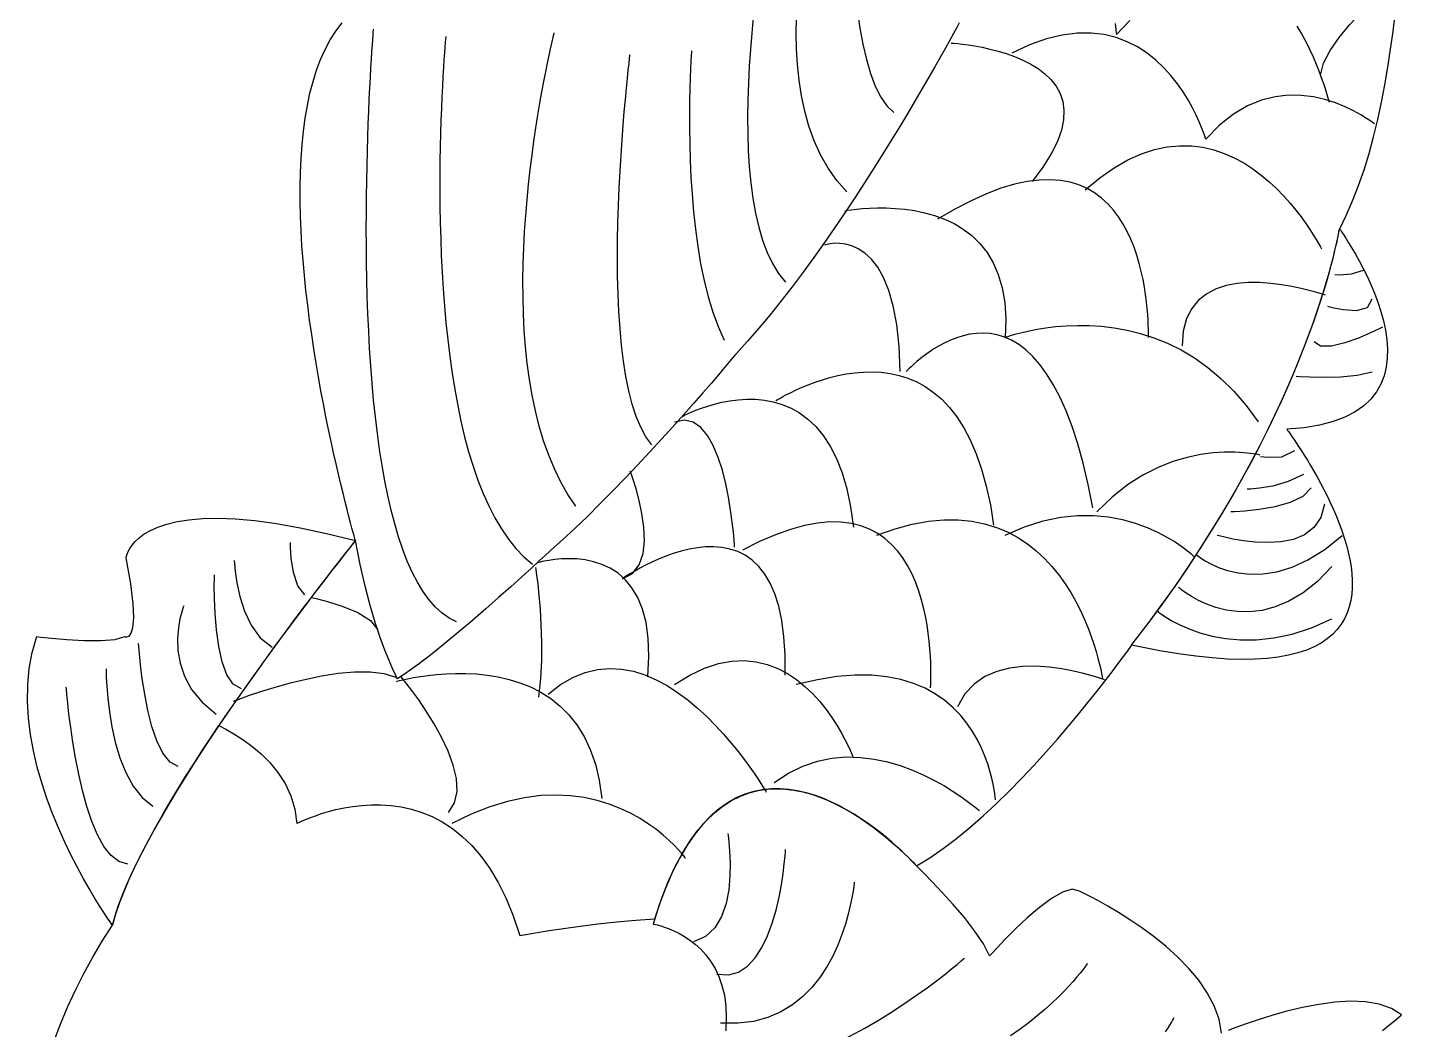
# Model space of a CAD drawing. Extents: x 40 to 170, y 25 to 272.
# Drawn here: x 94.45 to 114.09, y 134.14 to 148.47 of the extents above; entities that cross this region are included whole.
import ezdxf

# ---------------------------------------------------------------- set-up
doc = ezdxf.new("R2010")
doc.units = 0

msp = doc.modelspace()

# ---------------------------------------------------------------- linework, layer by layer
at = {"color": 250, "linetype": 'Continuous'}
for points in [[(106.2188, 150.5092), (106.218483, 150.48676), (106.217985, 150.422424), (106.217984, 150.320664), (106.219158, 150.185958), (106.222185, 150.022777), (106.227742, 149.835597), (106.236508, 149.628893), (106.249162, 149.407138), (106.26638, 149.174808), (106.288841, 148.936376), (106.317223, 148.696317), (106.352204, 148.459105), (106.394462, 148.229215), (106.444676, 148.011122), (106.503522, 147.809298), (106.57168, 147.62822), (106.649827, 147.472362), (106.738641, 147.346197), (106.8388, 147.2542)], [(112.9365, 147.7881), (112.979951, 147.956205), (113.072893, 148.137336), (113.202592, 148.324257), (113.356314, 148.509732), (113.521325, 148.686525), (113.68489, 148.8474), (113.834274, 148.985121), (113.956743, 149.092452), (114.039563, 149.162157), (114.07, 149.187)], [(107.771204, 148.533012), (107.735548, 148.466986), (107.69052, 148.384314), (107.636487, 148.285987), (107.573813, 148.172996), (107.502863, 148.046332), (107.424003, 147.906985), (107.337596, 147.755948), (107.244009, 147.594211), (107.143606, 147.422766), (107.036751, 147.242602), (106.923811, 147.054713), (106.80515, 146.860087), (106.681133, 146.659718), (106.552125, 146.454595), (106.41849, 146.24571), (106.280595, 146.034054), (106.138804, 145.820619), (105.993481, 145.606394), (105.844993, 145.392371), (105.693703, 145.179542), (105.539977, 144.968897), (105.38418, 144.761427), (105.226676, 144.558124), (105.067832, 144.359979), (104.908011, 144.167983), (104.747579, 143.983126), (104.5869, 143.8064), (104.575589, 143.792861), (104.542639, 143.753614), (104.489528, 143.690716), (104.417731, 143.606222), (104.328727, 143.502187), (104.22399, 143.380669), (104.104999, 143.243723), (103.97323, 143.093405), (103.830159, 142.93177), (103.677263, 142.760875), (103.516018, 142.582775), (103.347902, 142.399527), (103.174392, 142.213186), (102.996963, 142.025809), (102.817092, 141.83945), (102.636257, 141.656166), (102.455933, 141.478014), (102.277598, 141.307048), (102.102728, 141.145325), (101.9328, 140.9949), (101.913496, 140.976899), (101.858318, 140.925704), (101.771369, 140.845526), (101.656751, 140.740577), (101.518567, 140.615067), (101.360918, 140.473207), (101.187909, 140.31921), (101.003639, 140.157285), (100.812214, 139.991645), (100.617733, 139.8265), (100.424301, 139.666062), (100.236019, 139.514542), (100.05699, 139.37615), (99.891316, 139.255099), (99.7431, 139.1556), (99.734322, 139.1721), (99.709507, 139.221534), (99.670938, 139.303798), (99.620897, 139.418791), (99.561663, 139.566411), (99.49552, 139.746557), (99.424747, 139.959126), (99.351628, 140.204017), (99.278442, 140.481128), (99.207473, 140.790356), (99.141, 141.1316), (99.130709, 141.118828), (99.100718, 141.081416), (99.052356, 141.020722), (98.986946, 140.938105), (98.905817, 140.834922), (98.810293, 140.71253), (98.701701, 140.572288), (98.581368, 140.415553), (98.450619, 140.243683), (98.31078, 140.058036), (98.163178, 139.85997), (98.009139, 139.650842), (97.849989, 139.43201), (97.687053, 139.204832), (97.521659, 138.970666), (97.355133, 138.730869), (97.1888, 138.4868), (97.289556, 138.435483), (97.40516, 138.369908), (97.530691, 138.289764), (97.661227, 138.194743), (97.791847, 138.084534), (97.917628, 137.958828), (98.03365, 137.817315), (98.134989, 137.659685), (98.216725, 137.485629), (98.273936, 137.294838), (98.3017, 137.087), (98.309876, 137.091195), (98.333778, 137.102908), (98.372466, 137.120834), (98.425001, 137.143665), (98.490443, 137.170095), (98.567854, 137.198817), (98.656293, 137.228525), (98.754821, 137.257912), (98.862499, 137.285672), (98.978387, 137.310498), (99.101547, 137.331084), (99.231038, 137.346122), (99.36592, 137.354307), (99.505256, 137.354331), (99.648105, 137.344889), (99.793527, 137.324673), (99.940584, 137.292377), (100.088336, 137.246695), (100.235844, 137.18632), (100.382167, 137.109945), (100.526368, 137.016264), (100.667505, 136.903969), (100.804641, 136.771756), (100.936834, 136.618317), (101.063147, 136.442345), (101.18264, 136.242534), (101.294372, 136.017577), (101.397405, 135.766168), (101.4908, 135.487), (101.52048, 135.492259), (101.604906, 135.506763), (101.737156, 135.528604), (101.910307, 135.555874), (102.117437, 135.586662), (102.351625, 135.619062), (102.605947, 135.651165), (102.873482, 135.681061), (103.147307, 135.706842), (103.4205, 135.7266), (103.511295, 135.997144), (103.607407, 136.24256), (103.708428, 136.463811), (103.813946, 136.661864), (103.923554, 136.837685), (104.036841, 136.992238), (104.153399, 137.12649), (104.272818, 137.241406), (104.394688, 137.337951), (104.5186, 137.41709), (104.644145, 137.47979), (104.770914, 137.527016), (104.898496, 137.559733), (105.026483, 137.578907), (105.154466, 137.585504), (105.282034, 137.580488), (105.408778, 137.564825), (105.53429, 137.539481), (105.658159, 137.505421), (105.779977, 137.463612), (105.899333, 137.415017), (106.015819, 137.360604), (106.129025, 137.301336), (106.238542, 137.238181), (106.34396, 137.172102), (106.44487, 137.104067), (106.540863, 137.035039), (106.631529, 136.965986), (106.716459, 136.897872), (106.795243, 136.831662), (106.867472, 136.768323), (106.932737, 136.70882), (106.990628, 136.654118), (107.040736, 136.605182), (107.082651, 136.562979), (107.115965, 136.528474), (107.140267, 136.502632), (107.155149, 136.486419), (107.1602, 136.4808)], [(99.141, 141.1316), (99.138813, 141.139203), (99.132433, 141.161641), (99.122136, 141.19836), (99.108195, 141.248805), (99.090884, 141.312422), (99.070477, 141.388657), (99.047248, 141.476953), (99.021472, 141.576758), (98.993422, 141.687516), (98.963372, 141.808672), (98.931597, 141.939673), (98.89837, 142.079963), (98.863966, 142.228988), (98.828658, 142.386194), (98.792721, 142.551025), (98.756429, 142.722927), (98.720055, 142.901345), (98.683874, 143.085726), (98.64816, 143.275514), (98.613187, 143.470154), (98.579228, 143.669093), (98.546559, 143.871774), (98.515452, 144.077645), (98.486183, 144.28615), (98.459025, 144.496735), (98.434251, 144.708845), (98.412138, 144.921925), (98.392957, 145.135421), (98.376983, 145.348778), (98.364491, 145.561442), (98.355754, 145.772858), (98.351047, 145.982472), (98.350643, 146.189728), (98.354817, 146.394072), (98.363842, 146.59495), (98.377993, 146.791807), (98.397543, 146.984089), (98.422767, 147.17124), (98.453939, 147.352707), (98.491333, 147.527934), (98.535222, 147.696367), (98.585882, 147.857452), (98.643585, 148.010633), (98.708607, 148.155356), (98.78122, 148.291068), (98.861699, 148.417212), (98.950319, 148.533234)], [(107.771204, 148.533012), (107.735548, 148.466986), (107.69052, 148.384314), (107.636487, 148.285987), (107.573813, 148.172996), (107.502863, 148.046332), (107.424003, 147.906985), (107.337596, 147.755948), (107.244009, 147.594211), (107.143606, 147.422766), (107.036751, 147.242602), (106.923811, 147.054713), (106.80515, 146.860087), (106.681133, 146.659718), (106.552125, 146.454595), (106.41849, 146.24571), (106.280595, 146.034054), (106.138804, 145.820619), (105.993481, 145.606394), (105.844993, 145.392371), (105.693703, 145.179542), (105.539977, 144.968897), (105.38418, 144.761427), (105.226676, 144.558124), (105.067832, 144.359979), (104.908011, 144.167983), (104.747579, 143.983126), (104.5869, 143.8064), (104.575589, 143.792861), (104.542639, 143.753614), (104.489528, 143.690716), (104.417731, 143.606222), (104.328727, 143.502187), (104.22399, 143.380669), (104.104999, 143.243723), (103.97323, 143.093405), (103.830159, 142.93177), (103.677263, 142.760875), (103.516018, 142.582775), (103.347902, 142.399527), (103.174392, 142.213186), (102.996963, 142.025809), (102.817092, 141.83945), (102.636257, 141.656166), (102.455933, 141.478014), (102.277598, 141.307048), (102.102728, 141.145325), (101.9328, 140.9949), (101.913496, 140.976899), (101.858318, 140.925704), (101.771369, 140.845526), (101.656751, 140.740577), (101.518567, 140.615067), (101.360918, 140.473207), (101.187909, 140.31921), (101.003639, 140.157285), (100.812214, 139.991645), (100.617733, 139.8265), (100.424301, 139.666062), (100.236019, 139.514542), (100.05699, 139.37615), (99.891316, 139.255099), (99.7431, 139.1556), (99.734322, 139.1721), (99.709507, 139.221534), (99.670938, 139.303798), (99.620897, 139.418791), (99.561663, 139.566411), (99.49552, 139.746557), (99.424747, 139.959126), (99.351628, 140.204017), (99.278442, 140.481128), (99.207473, 140.790356), (99.141, 141.1316)], [(104.82829, 148.617014), (104.806436, 148.388764), (104.787111, 148.154542), (104.770886, 147.915856), (104.758335, 147.674214), (104.750029, 147.431126), (104.746541, 147.188101), (104.748444, 146.946647), (104.756308, 146.708274), (104.770708, 146.474489), (104.792215, 146.246803), (104.821401, 146.026723), (104.858838, 145.815759), (104.9051, 145.61542), (104.960758, 145.427214), (105.026385, 145.25265), (105.102553, 145.093237), (105.189834, 144.950484), (105.2888, 144.8259)], [(106.1671, 146.1176), (106.022143, 146.280358), (105.89647, 146.457378), (105.788915, 146.646775), (105.698313, 146.846667), (105.623496, 147.055168), (105.563298, 147.270397), (105.516555, 147.490469), (105.4821, 147.7135), (105.458767, 147.937607), (105.445389, 148.160907), (105.440801, 148.381516), (105.443838, 148.59755)], [(107.1602, 136.4808), (107.349967, 136.596707), (107.541151, 136.728162), (107.732836, 136.873239), (107.924105, 137.030013), (108.114043, 137.196556), (108.301732, 137.370944), (108.486255, 137.551251), (108.666696, 137.735551), (108.842139, 137.921917), (109.011667, 138.108424), (109.174363, 138.293147), (109.329311, 138.474159), (109.475593, 138.649535), (109.612295, 138.817348), (109.738498, 138.975674), (109.853286, 139.122585), (109.955743, 139.256156), (110.044953, 139.374462), (110.119997, 139.475576), (110.179961, 139.557573), (110.223927, 139.618526), (110.250979, 139.656511), (110.2602, 139.6696), (110.472113, 139.947158), (110.673885, 140.221487), (110.865754, 140.492298), (111.04796, 140.759304), (111.220741, 141.022218), (111.384336, 141.280753), (111.538984, 141.53462), (111.684923, 141.783532), (111.822393, 142.027203), (111.951631, 142.265343), (112.072877, 142.497666), (112.186369, 142.723884), (112.292347, 142.94371), (112.391048, 143.156856), (112.482712, 143.363035), (112.567577, 143.561959), (112.645883, 143.75334), (112.717867, 143.936892), (112.783769, 144.112326), (112.843827, 144.279355), (112.89828, 144.437692), (112.947367, 144.587049), (112.991326, 144.727139), (113.030397, 144.857673), (113.064818, 144.978365), (113.094828, 145.088928), (113.120665, 145.189072), (113.142568, 145.278512), (113.160776, 145.356959), (113.175528, 145.424127), (113.187063, 145.479726), (113.195618, 145.523471), (113.201434, 145.555073), (113.204748, 145.574245), (113.2058, 145.5807), (113.304281, 145.78061), (113.395615, 145.990259), (113.480061, 146.20868), (113.557878, 146.434908), (113.629325, 146.667975), (113.69466, 146.906915), (113.754142, 147.150762), (113.808031, 147.398548), (113.856586, 147.649306), (113.900065, 147.902071), (113.938727, 148.155875), (113.972832, 148.409753), (114.002637, 148.662736)], [(110.002558, 148.522869), (110.01223, 148.439554), (110.016953, 148.385958), (110.0182, 148.367), (110.210361, 148.567021)], [(112.599561, 148.487131), (112.665077, 148.377408), (112.725188, 148.267003), (112.779983, 148.157328), (112.82955, 148.049792), (112.873977, 147.945805), (112.913352, 147.846777), (112.947765, 147.754118), (112.977302, 147.669239), (113.002053, 147.59355), (113.022105, 147.52846), (113.037548, 147.47538), (113.048469, 147.43572), (113.054957, 147.41089), (113.0571, 147.4023)], [(100.5872, 139.9693), (100.479496, 140.025275), (100.377705, 140.097805), (100.281671, 140.186145), (100.191239, 140.289548), (100.106253, 140.40727), (100.026558, 140.538564), (99.951999, 140.682684), (99.882419, 140.838886), (99.817664, 141.006423), (99.757579, 141.18455), (99.702006, 141.37252), (99.650792, 141.569589), (99.603781, 141.775011), (99.560817, 141.988039), (99.521745, 142.207929), (99.486409, 142.433935), (99.454653, 142.66531), (99.426324, 142.90131), (99.401264, 143.141188), (99.379318, 143.384199), (99.360332, 143.629597), (99.344149, 143.876637), (99.330615, 144.124573), (99.319572, 144.372659), (99.310867, 144.620149), (99.304344, 144.866298), (99.299847, 145.110361), (99.297221, 145.35159), (99.29631, 145.589242), (99.296959, 145.82257), (99.299012, 146.050828), (99.302315, 146.27327), (99.30671, 146.489152), (99.312044, 146.697727), (99.318161, 146.89825), (99.324904, 147.089975), (99.332119, 147.272157), (99.33965, 147.444049), (99.347342, 147.604906), (99.35504, 147.753982), (99.362587, 147.890532), (99.369828, 148.01381), (99.376608, 148.12307), (99.382772, 148.217566), (99.388163, 148.296554), (99.392627, 148.359287), (99.396009, 148.405019), (99.398151, 148.433006), (99.3989, 148.4425)], [(100.4322, 148.3392), (100.431315, 148.329362), (100.428808, 148.300395), (100.424901, 148.253123), (100.419817, 148.188368), (100.413778, 148.106953), (100.407006, 148.0097), (100.399723, 147.897433), (100.392152, 147.770973), (100.384514, 147.631144), (100.377033, 147.478768), (100.36993, 147.314668), (100.363427, 147.139666), (100.357747, 146.954586), (100.353111, 146.760249), (100.349743, 146.557479), (100.347865, 146.347098), (100.347698, 146.12993), (100.349465, 145.906795), (100.353388, 145.678518), (100.35969, 145.445921), (100.368592, 145.209827), (100.380317, 144.971057), (100.395087, 144.730436), (100.413124, 144.488786), (100.434651, 144.246928), (100.45989, 144.005687), (100.489062, 143.765884), (100.522392, 143.528343), (100.560099, 143.293885), (100.602407, 143.063335), (100.649539, 142.837513), (100.701715, 142.617244), (100.759159, 142.403349), (100.822092, 142.196652), (100.890738, 141.997975), (100.965318, 141.80814), (101.046054, 141.627971), (101.133168, 141.45829), (101.226884, 141.29992), (101.327423, 141.153683), (101.435007, 141.020403), (101.549859, 140.900901), (101.6722, 140.796)], [(102.2922, 141.6226), (102.179424, 141.791101), (102.077388, 141.969748), (101.985667, 142.157739), (101.903838, 142.354272), (101.831478, 142.558544), (101.768163, 142.769754), (101.713468, 142.987098), (101.66697, 143.209776), (101.628246, 143.436984), (101.596872, 143.66792), (101.572424, 143.901783), (101.554479, 144.137769), (101.542612, 144.375078), (101.5364, 144.612906), (101.53542, 144.850451), (101.539247, 145.086912), (101.547458, 145.321486), (101.55963, 145.55337), (101.575338, 145.781762), (101.594158, 146.005862), (101.615668, 146.224865), (101.639443, 146.43797), (101.66506, 146.644374), (101.692095, 146.843277), (101.720124, 147.033874), (101.748724, 147.215364), (101.77747, 147.386946), (101.80594, 147.547815), (101.83371, 147.697172), (101.860355, 147.834212), (101.885452, 147.958134), (101.908578, 148.068136), (101.929308, 148.163416), (101.947219, 148.243171), (101.961888, 148.306599), (101.97289, 148.352898), (101.979802, 148.381266), (101.9822, 148.3909)], [(113.7082, 147.0887), (113.694986, 147.099024), (113.65656, 147.127226), (113.594748, 147.169155), (113.511377, 147.220656), (113.408272, 147.277577), (113.287259, 147.335766), (113.150165, 147.391068), (112.998813, 147.439331), (112.835032, 147.476402), (112.660647, 147.498128), (112.477482, 147.500356), (112.287366, 147.478933), (112.092122, 147.429706), (111.893578, 147.348523), (111.693559, 147.231229), (111.493891, 147.073672), (111.2964, 146.8717), (111.292829, 146.883345), (111.281899, 146.916628), (111.263285, 146.969066), (111.236664, 147.038179), (111.20171, 147.121487), (111.1581, 147.216508), (111.105508, 147.320761), (111.043611, 147.431767), (110.972084, 147.547043), (110.890601, 147.664109), (110.79884, 147.780484), (110.696475, 147.893688), (110.583182, 148.001238), (110.458636, 148.100656), (110.322513, 148.189459), (110.174489, 148.265167), (110.014238, 148.325299), (109.841438, 148.367373), (109.655762, 148.388911), (109.456886, 148.387429), (109.244487, 148.360448), (109.018239, 148.305487), (108.777818, 148.220065), (108.5229, 148.1017)], [(103.9455, 148.1325), (103.944321, 148.115605), (103.94119, 148.066512), (103.936721, 147.987608), (103.931523, 147.881279), (103.926208, 147.749914), (103.921389, 147.5959), (103.917675, 147.421623), (103.915679, 147.229471), (103.916013, 147.021832), (103.919287, 146.801091), (103.926113, 146.569638), (103.937102, 146.329857), (103.952866, 146.084138), (103.974016, 145.834868), (104.001165, 145.584432), (104.034922, 145.335219), (104.0759, 145.089616), (104.12471, 144.85001), (104.181964, 144.618788), (104.248272, 144.398338), (104.324247, 144.191046), (104.4105, 143.9993)], [(107.6546, 148.2464), (107.665987, 148.24567), (107.698599, 148.243129), (107.750115, 148.238249), (107.818213, 148.230505), (107.900571, 148.219368), (107.994868, 148.204312), (108.098781, 148.18481), (108.209989, 148.160336), (108.32617, 148.130361), (108.445002, 148.09436), (108.564163, 148.051805), (108.681332, 148.002169), (108.794188, 147.944925), (108.900407, 147.879547), (108.997668, 147.805507), (109.08365, 147.722279), (109.15603, 147.629335), (109.212488, 147.526149), (109.2507, 147.412193), (109.268346, 147.286942), (109.263103, 147.149867), (109.23265, 147.000441), (109.174665, 146.838139), (109.086826, 146.662433), (108.966812, 146.472795), (108.8123, 146.2687)], [(103.3772, 142.5009), (103.294108, 142.615652), (103.220214, 142.752035), (103.155069, 142.908256), (103.098226, 143.082526), (103.049237, 143.273053), (103.007654, 143.478046), (102.97303, 143.695713), (102.944917, 143.924265), (102.922866, 144.161909), (102.90643, 144.406856), (102.895161, 144.657312), (102.888611, 144.911489), (102.886333, 145.167594), (102.887879, 145.423836), (102.8928, 145.678425), (102.900649, 145.929569), (102.910979, 146.175478), (102.923341, 146.414359), (102.937287, 146.644423), (102.95237, 146.863878), (102.968142, 147.070933), (102.984155, 147.263796), (102.999962, 147.440678), (103.015114, 147.599786), (103.029163, 147.739331), (103.041662, 147.857519), (103.052163, 147.952562), (103.060218, 148.022667), (103.06538, 148.066043), (103.0672, 148.0809)], [(109.572, 146.1481), (109.781463, 146.319603), (109.985617, 146.461023), (110.184312, 146.574112), (110.3774, 146.660618), (110.564733, 146.722293), (110.746163, 146.760888), (110.92154, 146.778151), (111.090718, 146.775834), (111.253547, 146.755687), (111.40988, 146.719461), (111.559567, 146.668905), (111.702461, 146.60577), (111.838413, 146.531807), (111.967274, 146.448766), (112.088897, 146.358396), (112.203134, 146.262449), (112.309835, 146.162676), (112.408852, 146.060825), (112.500038, 145.958648), (112.583243, 145.857894), (112.658319, 145.760315), (112.725119, 145.667661), (112.783493, 145.581682), (112.833294, 145.504128), (112.874372, 145.436749), (112.906581, 145.381297), (112.92977, 145.339521), (112.943793, 145.313172), (112.9485, 145.304)], [(110.4764, 144.0378), (110.476598, 144.045547), (110.476924, 144.068064), (110.476979, 144.104265), (110.476362, 144.153064), (110.474675, 144.213377), (110.471516, 144.284118), (110.466486, 144.3642), (110.459184, 144.452539), (110.449212, 144.548048), (110.436169, 144.649643), (110.419654, 144.756237), (110.399269, 144.866745), (110.374613, 144.980081), (110.345286, 145.09516), (110.310888, 145.210897), (110.271019, 145.326204), (110.225279, 145.439998), (110.173269, 145.551192), (110.114588, 145.658701), (110.048837, 145.761439), (109.975615, 145.85832), (109.894522, 145.94826), (109.805159, 146.030172), (109.707126, 146.10297), (109.600022, 146.16557), (109.483448, 146.216885), (109.357003, 146.255831), (109.220288, 146.28132), (109.072903, 146.292269), (108.914448, 146.28759), (108.744523, 146.2662), (108.562727, 146.227011), (108.368662, 146.168938), (108.161926, 146.090896), (107.942121, 145.9918), (107.708845, 145.870563), (107.4617, 145.7261)], [(106.1352, 145.8466), (106.146738, 145.848707), (106.18004, 145.854195), (106.233139, 145.861813), (106.304065, 145.870312), (106.390851, 145.87844), (106.491529, 145.884948), (106.604132, 145.888585), (106.72669, 145.888101), (106.857236, 145.882245), (106.993802, 145.869768), (107.134419, 145.849419), (107.27712, 145.819947), (107.419937, 145.780103), (107.560902, 145.728636), (107.698046, 145.664296), (107.829402, 145.585832), (107.953002, 145.491995), (108.066877, 145.381533), (108.169059, 145.253197), (108.257581, 145.105736), (108.330474, 144.9379), (108.385771, 144.748439), (108.421502, 144.536102), (108.435702, 144.299639), (108.4264, 144.0378), (108.436912, 144.041612), (108.467659, 144.052093), (108.517461, 144.067806), (108.585138, 144.087315), (108.669508, 144.109186), (108.769391, 144.131984), (108.883605, 144.154271), (109.010971, 144.174614), (109.150307, 144.191577), (109.300432, 144.203723), (109.460166, 144.209618), (109.628328, 144.207827), (109.803736, 144.196913), (109.985212, 144.175442), (110.171572, 144.141977), (110.361637, 144.095083), (110.554226, 144.033326), (110.748158, 143.955269), (110.942252, 143.859476), (111.135328, 143.744514), (111.326204, 143.608945), (111.5137, 143.451334), (111.696636, 143.270247), (111.873829, 143.064248), (112.0441, 142.8319)], [(113.2138, 145.5813), (113.219676, 145.573007), (113.236417, 145.548839), (113.262688, 145.509858), (113.297156, 145.457128), (113.338487, 145.391713), (113.385349, 145.314678), (113.436408, 145.227085), (113.490331, 145.129998), (113.545784, 145.024482), (113.601433, 144.911599), (113.655946, 144.792414), (113.707989, 144.667991), (113.756229, 144.539392), (113.799331, 144.407683), (113.835964, 144.273926), (113.864793, 144.139186), (113.884485, 144.004526), (113.893707, 143.871009), (113.891125, 143.739701), (113.875407, 143.611664), (113.845217, 143.487961), (113.799224, 143.369658), (113.736093, 143.257818), (113.654492, 143.153504), (113.553087, 143.05778), (113.430544, 142.97171), (113.28553, 142.896358), (113.116713, 142.832787), (112.922757, 142.782061), (112.702331, 142.745244), (112.4541, 142.7234), (112.457265, 142.719143), (112.466466, 142.706612), (112.481264, 142.686168), (112.501219, 142.658173), (112.52589, 142.622987), (112.55484, 142.580972), (112.587627, 142.53249), (112.623812, 142.4779), (112.662955, 142.417565), (112.704617, 142.351846), (112.748357, 142.281103), (112.793737, 142.205698), (112.840316, 142.125992), (112.887654, 142.042346), (112.935312, 141.955122), (112.98285, 141.86468), (113.029828, 141.771382), (113.075807, 141.675589), (113.120347, 141.577662), (113.163008, 141.477962), (113.20335, 141.37685), (113.240934, 141.274688), (113.27532, 141.171837), (113.306068, 141.068658), (113.332739, 140.965511), (113.354892, 140.862759), (113.372088, 140.760763), (113.383887, 140.659882), (113.389849, 140.56048), (113.389536, 140.462916), (113.382506, 140.367553), (113.36832, 140.274751), (113.346539, 140.184871), (113.316723, 140.098275), (113.278432, 140.015323), (113.231226, 139.936378), (113.174666, 139.861799), (113.108311, 139.791949), (113.031722, 139.727188), (112.94446, 139.667878), (112.846085, 139.614379), (112.736156, 139.567054), (112.614234, 139.526262), (112.47988, 139.492366), (112.332653, 139.465726), (112.172114, 139.446704), (111.997824, 139.435661), (111.809342, 139.432957), (111.606228, 139.438955), (111.388044, 139.454015), (111.154348, 139.478498), (110.904702, 139.512766), (110.638666, 139.557179), (110.3558, 139.6121), (110.2362, 139.6357), (110.2602, 139.6696), (110.470634, 139.945182), (110.67107, 140.217581), (110.86174, 140.486515), (111.04288, 140.751703), (111.214721, 141.012864), (111.377499, 141.269717), (111.531446, 141.521979), (111.676797, 141.769371), (111.813785, 142.01161), (111.942644, 142.248415), (112.063607, 142.479506), (112.176908, 142.7046), (112.282781, 142.923416), (112.381459, 143.135674), (112.473177, 143.341091), (112.558167, 143.539387), (112.636664, 143.73028), (112.708901, 143.913489), (112.775111, 144.088733), (112.835529, 144.255729), (112.890389, 144.414198), (112.939923, 144.563858), (112.984366, 144.704427), (113.023951, 144.835624), (113.058911, 144.957169), (113.089482, 145.068778), (113.115895, 145.170172), (113.138386, 145.261069), (113.157187, 145.341187), (113.172532, 145.410246), (113.184655, 145.467964), (113.19379, 145.51406), (113.20017, 145.548252), (113.204028, 145.570259), (113.2056, 145.5798), (113.2138, 145.5813)], [(106.9288, 143.5485), (106.913635, 143.910046), (106.87965, 144.22152), (106.829394, 144.486556), (106.765413, 144.70879), (106.690256, 144.891855), (106.60647, 145.039387), (106.516603, 145.155021), (106.423204, 145.24239), (106.328819, 145.305132), (106.235996, 145.346879), (106.147284, 145.371267), (106.065229, 145.38193), (105.992381, 145.382504), (105.931286, 145.376623), (105.884492, 145.367922), (105.854548, 145.360036), (105.844, 145.3566)], [(113.5456, 144.994), (113.374559, 144.939637), (113.213007, 144.92783), (113.1413, 144.9302)], [(113.0088, 144.6407), (112.992362, 144.646291), (112.945438, 144.661377), (112.871615, 144.683426), (112.77448, 144.709907), (112.657619, 144.738286), (112.524619, 144.766033), (112.379065, 144.790615), (112.224546, 144.809502), (112.064646, 144.82016), (111.902954, 144.820059), (111.743054, 144.806665), (111.588535, 144.777449), (111.442981, 144.729877), (111.309981, 144.661417), (111.19312, 144.569539), (111.095985, 144.45171), (111.022162, 144.305398), (110.975238, 144.128072), (110.9588, 143.9172)], [(113.0349, 144.4833), (113.101283, 144.465767), (113.259582, 144.434958), (113.448518, 144.423554), (113.606817, 144.464241), (113.6732, 144.5897)], [(113.8222, 144.1855), (113.774682, 144.161427), (113.65049, 144.102362), (113.477167, 144.028034), (113.282254, 143.958174), (113.093293, 143.912512), (112.937828, 143.910777), (112.8434, 143.9727)], [(109.6826, 141.6014), (109.615439, 141.934565), (109.542989, 142.238644), (109.46568, 142.514799), (109.383945, 142.764187), (109.298216, 142.987971), (109.208925, 143.187308), (109.116505, 143.363361), (109.021387, 143.517288), (108.924003, 143.650249), (108.824785, 143.763405), (108.724167, 143.857916), (108.622578, 143.934941), (108.520453, 143.99564), (108.418222, 144.041174), (108.316319, 144.072703), (108.215174, 144.091386), (108.11522, 144.098383), (108.01689, 144.094855), (107.920614, 144.081962), (107.826826, 144.060862), (107.735958, 144.032718), (107.64844, 143.998687), (107.564707, 143.959931), (107.485189, 143.91761), (107.410319, 143.872883), (107.340528, 143.82691), (107.27625, 143.780851), (107.217915, 143.735867), (107.165957, 143.693117), (107.120806, 143.653762), (107.082896, 143.618961), (107.052659, 143.589874), (107.030525, 143.567662), (107.016928, 143.553484), (107.0123, 143.5485)], [(105.1486, 143.1313), (105.155335, 143.135529), (105.175051, 143.147515), (105.207014, 143.166211), (105.250487, 143.190568), (105.304738, 143.219536), (105.369032, 143.252066), (105.442633, 143.287111), (105.524807, 143.32362), (105.61482, 143.360546), (105.711937, 143.396839), (105.815423, 143.431451), (105.924545, 143.463332), (106.038566, 143.491435), (106.156753, 143.514709), (106.278371, 143.532106), (106.402686, 143.542578), (106.528963, 143.545075), (106.656466, 143.538549), (106.784463, 143.52195), (106.912217, 143.494231), (107.038995, 143.454342), (107.164062, 143.401234), (107.286682, 143.333858), (107.406123, 143.251166), (107.521649, 143.152109), (107.632525, 143.035638), (107.738017, 142.900703), (107.83739, 142.746258), (107.929911, 142.571251), (108.014843, 142.374635), (108.091452, 142.155361), (108.159005, 141.912379), (108.216766, 141.644642), (108.264, 141.3511)], [(112.5881, 143.4833), (112.641881, 143.479165), (112.784311, 143.471485), (112.987025, 143.46735), (113.221656, 143.473848), (113.459836, 143.498069), (113.6732, 143.5471)], [(103.8134, 142.9088), (103.822012, 142.913349), (103.847041, 142.925961), (103.887273, 142.945084), (103.941496, 142.969168), (104.008498, 142.996659), (104.087066, 143.026007), (104.175988, 143.05566), (104.27405, 143.084066), (104.380041, 143.109674), (104.492747, 143.130932), (104.610957, 143.146288), (104.733457, 143.15419), (104.859035, 143.153088), (104.986479, 143.141429), (105.114576, 143.117661), (105.242114, 143.080234), (105.367879, 143.027595), (105.490659, 142.958193), (105.609242, 142.870475), (105.722416, 142.762891), (105.828967, 142.633889), (105.927683, 142.481917), (106.017352, 142.305423), (106.09676, 142.102857), (106.164696, 141.872665), (106.219947, 141.613296), (106.2613, 141.3232)], [(104.5614, 141.0393), (104.559741, 141.065692), (104.554147, 141.139594), (104.543694, 141.253094), (104.52746, 141.39828), (104.504519, 141.567241), (104.473947, 141.752065), (104.434822, 141.94484), (104.386218, 142.137656), (104.327213, 142.322599), (104.256881, 142.491759), (104.1743, 142.637224), (104.078546, 142.751082), (103.968693, 142.825422), (103.843819, 142.852332), (103.703, 142.8239)], [(112.0748, 142.3524), (112.058531, 142.356315), (112.011405, 142.365917), (111.935945, 142.377992), (111.834672, 142.389326), (111.710107, 142.396704), (111.564774, 142.396912), (111.401194, 142.386736), (111.22189, 142.362962), (111.029382, 142.322376), (110.826193, 142.261763), (110.614844, 142.177909), (110.397859, 142.0676), (110.177759, 141.927622), (109.957065, 141.75476), (109.7383, 141.5458)], [(112.0774, 142.3343), (112.175926, 142.323274), (112.383207, 142.331159), (112.5668, 142.4194)], [(105.2843, 139.2095), (105.283052, 139.498969), (105.266467, 139.758382), (105.235625, 139.989161), (105.191605, 140.192726), (105.135486, 140.370498), (105.068348, 140.523897), (104.99127, 140.654344), (104.905331, 140.76326), (104.811611, 140.852066), (104.711189, 140.922181), (104.605144, 140.975028), (104.494556, 141.012026), (104.380504, 141.034597), (104.264067, 141.04416), (104.146325, 141.042138), (104.028357, 141.029949), (103.911242, 141.009015), (103.79606, 140.980758), (103.68389, 140.946596), (103.575811, 140.907952), (103.472903, 140.866245), (103.376245, 140.822897), (103.286916, 140.779328), (103.205996, 140.736959), (103.134564, 140.697211), (103.073699, 140.661503), (103.024481, 140.631258), (102.987989, 140.607895), (102.965302, 140.592836), (102.9575, 140.5875), (103.102692, 140.664006), (103.19829, 140.787356), (103.251831, 140.946144), (103.270851, 141.128966), (103.262885, 141.324416), (103.235469, 141.521089), (103.19614, 141.707578), (103.152433, 141.87248), (103.111883, 142.004387), (103.082027, 142.091896), (103.0704, 142.1236)], [(112.6945, 142.079), (112.471513, 141.975154), (112.253618, 141.912165), (112.066358, 141.879819), (111.935271, 141.867902), (111.8859, 141.8662)], [(111.6519, 141.5471), (111.707728, 141.549205), (111.853626, 141.558748), (112.057215, 141.580571), (112.286116, 141.619515), (112.50795, 141.680424), (112.690337, 141.768138), (112.8009, 141.8875)], [(112.9924, 141.6534), (112.939905, 141.461365), (112.841974, 141.317422), (112.708137, 141.215586), (112.547926, 141.149874), (112.37087, 141.114302), (112.1865, 141.102888), (112.004347, 141.109645), (111.833941, 141.128593), (111.684813, 141.153745), (111.566493, 141.17912), (111.488512, 141.198733), (111.4604, 141.2066)], [(95.668, 135.6327), (95.659449, 135.644677), (95.634955, 135.67977), (95.596261, 135.736725), (95.545108, 135.814286), (95.483238, 135.911198), (95.412391, 136.026206), (95.334309, 136.158055), (95.250733, 136.305489), (95.163406, 136.467253), (95.074068, 136.642092), (94.98446, 136.828751), (94.896325, 137.025975), (94.811403, 137.232508), (94.731436, 137.447095), (94.658166, 137.668481), (94.593333, 137.895411), (94.53868, 138.12663), (94.495947, 138.360881), (94.466876, 138.596911), (94.453208, 138.833464), (94.456686, 139.069284), (94.479049, 139.303117), (94.52204, 139.533708), (94.5874, 139.7598), (94.645774, 139.753099), (94.799059, 139.737462), (95.014504, 139.719591), (95.259353, 139.706188), (95.500855, 139.703955), (95.706255, 139.719591), (95.8428, 139.7598), (95.851935, 139.756442), (95.874904, 139.755007), (95.905052, 139.768456), (95.935723, 139.809749), (95.960262, 139.891847), (95.972015, 140.027711), (95.964325, 140.230301), (95.930539, 140.512577), (95.864, 140.8875), (95.865003, 140.893961), (95.86911, 140.912211), (95.87797, 140.940546), (95.893231, 140.977266), (95.916539, 141.020667), (95.949544, 141.069049), (95.993893, 141.120709), (96.051234, 141.173944), (96.123214, 141.227054), (96.211483, 141.278336), (96.317687, 141.326088), (96.443476, 141.368607), (96.590495, 141.404193), (96.760394, 141.431142), (96.954821, 141.447754), (97.175423, 141.452325), (97.423848, 141.443155), (97.701745, 141.41854), (98.01076, 141.376779), (98.352542, 141.31617), (98.72874, 141.235011), (99.141, 141.1316), (99.13324, 141.121977), (99.110537, 141.093699), (99.073754, 141.047649), (99.023758, 140.984713), (98.961412, 140.905776), (98.887581, 140.811721), (98.803131, 140.703435), (98.708924, 140.581801), (98.605827, 140.447704), (98.494703, 140.302029), (98.376418, 140.145661), (98.251837, 139.979484), (98.121823, 139.804384), (97.987241, 139.621244), (97.848957, 139.43095), (97.707834, 139.234386), (97.564737, 139.032438), (97.420532, 138.825988), (97.276083, 138.615924), (97.132254, 138.403129), (96.98991, 138.188487), (96.849916, 137.972884), (96.713136, 137.757205), (96.580435, 137.542333), (96.452678, 137.329155), (96.330729, 137.118553), (96.215453, 136.911414), (96.107715, 136.708622), (96.00838, 136.511062), (95.918311, 136.319618), (95.838374, 136.135175), (95.769434, 135.958618), (95.712354, 135.790831), (95.668, 135.6327)], [(106.595, 141.212), (106.854437, 141.30151), (107.099997, 141.366437), (107.332045, 141.408249), (107.550945, 141.428415), (107.75706, 141.428401), (107.950755, 141.409676), (108.132395, 141.373707), (108.302342, 141.321962), (108.460962, 141.255909), (108.608618, 141.177016), (108.745674, 141.08675), (108.872496, 140.98658), (108.989446, 140.877973), (109.096889, 140.762396), (109.19519, 140.641318), (109.284711, 140.516207), (109.365818, 140.38853), (109.438875, 140.259754), (109.504245, 140.131349), (109.562293, 140.004781), (109.613383, 139.881518), (109.657879, 139.763029), (109.696145, 139.650781), (109.728546, 139.546241), (109.755445, 139.450878), (109.777207, 139.366158), (109.794195, 139.293552), (109.806775, 139.234524), (109.815309, 139.190545), (109.820163, 139.163081), (109.8217, 139.1536)], [(108.4309, 141.212), (108.705656, 141.33069), (108.969814, 141.41429), (109.222594, 141.466401), (109.463213, 141.490624), (109.690891, 141.490559), (109.904845, 141.469806), (110.104294, 141.431968), (110.288458, 141.380644), (110.456553, 141.319435), (110.607799, 141.251942), (110.741415, 141.181766), (110.856618, 141.112507), (110.952627, 141.047767), (111.028662, 140.991145), (111.08394, 140.946243), (111.11768, 140.916661), (111.1291, 140.906)], [(107.3626, 139.0287), (107.363128, 139.037183), (107.364394, 139.061825), (107.365915, 139.101409), (107.367212, 139.154724), (107.367803, 139.220554), (107.36721, 139.297686), (107.36495, 139.384906), (107.360544, 139.481), (107.353511, 139.584754), (107.343371, 139.694954), (107.329642, 139.810386), (107.311845, 139.929836), (107.289499, 140.052091), (107.262123, 140.175935), (107.229237, 140.300156), (107.190361, 140.423539), (107.145013, 140.544871), (107.092714, 140.662936), (107.032982, 140.776523), (106.965338, 140.884415), (106.889301, 140.985401), (106.80439, 141.078265), (106.710124, 141.161793), (106.606024, 141.234773), (106.491609, 141.295989), (106.366398, 141.344227), (106.22991, 141.378275), (106.081666, 141.396918), (105.921184, 141.398941), (105.747984, 141.383131), (105.561586, 141.348275), (105.361509, 141.293157), (105.147273, 141.216565), (104.918397, 141.117284), (104.6744, 140.9941)], [(98.4172, 140.3568), (98.316379, 140.48433), (98.255226, 140.676333), (98.223822, 140.879491), (98.212253, 141.040486), (98.2106, 141.106)], [(99.141, 141.1316), (99.1401, 141.1347), (99.1352, 141.1331), (99.141, 141.1316)], [(111.1625, 140.93), (111.175962, 140.918911), (111.215479, 140.88949), (111.279748, 140.847507), (111.367467, 140.798731), (111.477331, 140.748931), (111.608039, 140.703877), (111.758287, 140.669338), (111.926773, 140.651082), (112.112193, 140.65488), (112.313243, 140.686501), (112.528623, 140.751715), (112.757027, 140.856289), (112.997154, 141.005995), (113.2477, 141.2066)], [(97.4097, 140.8476), (97.411822, 140.805975), (97.421819, 140.693816), (97.445138, 140.530192), (97.487225, 140.334175), (97.553528, 140.124836), (97.649494, 139.921247), (97.780569, 139.742478), (97.9522, 139.6076)], [(103.3189, 139.1869), (103.33484, 139.478624), (103.326175, 139.735573), (103.29535, 139.959854), (103.244809, 140.153574), (103.176997, 140.318843), (103.094357, 140.457766), (102.999333, 140.572452), (102.894371, 140.665008), (102.781915, 140.737542), (102.664408, 140.792162), (102.544296, 140.830975), (102.424022, 140.856088), (102.306031, 140.86961), (102.192767, 140.873648), (102.086674, 140.87031), (101.990197, 140.861702), (101.90578, 140.849934), (101.835868, 140.837112), (101.782904, 140.825344), (101.749333, 140.816737), (101.7376, 140.8134)], [(97.5131, 139.0135), (97.395524, 139.077902), (97.304147, 139.21252), (97.235713, 139.399217), (97.186966, 139.61986), (97.15465, 139.856313), (97.13551, 140.09044), (97.126291, 140.304107), (97.123737, 140.47918), (97.124592, 140.597523), (97.1256, 140.641)], [(101.715, 140.7456), (101.719314, 140.71752), (101.730539, 140.637526), (101.746101, 140.511991), (101.763426, 140.347283), (101.779937, 140.149775), (101.793062, 139.925837), (101.800226, 139.681839), (101.798853, 139.424154), (101.786369, 139.15915), (101.7602, 138.8932)], [(113.0988, 140.7598), (112.891842, 140.549571), (112.686943, 140.386562), (112.485662, 140.266131), (112.289558, 140.183631), (112.100187, 140.13442), (111.919109, 140.113853), (111.747882, 140.117286), (111.588063, 140.140075), (111.44121, 140.177576), (111.308883, 140.225144), (111.192639, 140.278135), (111.094036, 140.331906), (111.014632, 140.381812), (110.955987, 140.423209), (110.919656, 140.451453), (110.9072, 140.4619)], [(98.5179, 140.3196), (98.580899, 140.304897), (98.740489, 140.262278), (98.952562, 140.193975), (99.173011, 140.102222), (99.357726, 139.989253), (99.4626, 139.8573)], [(96.6864, 140.2018), (96.678015, 140.179092), (96.657752, 140.114928), (96.632948, 140.015246), (96.610938, 139.885986), (96.59906, 139.733085), (96.604649, 139.562482), (96.635044, 139.380117), (96.69758, 139.191927), (96.799593, 139.003852), (96.948421, 138.82183), (97.1514, 138.6518)], [(110.6093, 140.1215), (110.622482, 140.110877), (110.661423, 140.081908), (110.725216, 140.038943), (110.812953, 139.986332), (110.923726, 139.928426), (111.056628, 139.869574), (111.210751, 139.814126), (111.385189, 139.766432), (111.579032, 139.730842), (111.791374, 139.711707), (112.021307, 139.713377), (112.267924, 139.740201), (112.530317, 139.796529), (112.807578, 139.886712), (113.0988, 140.0151)], [(96.6089, 137.9027), (96.490855, 137.966896), (96.389582, 138.093511), (96.303914, 138.268105), (96.232687, 138.476239), (96.174736, 138.703472), (96.128896, 138.935363), (96.094003, 139.157473), (96.068892, 139.355362), (96.052398, 139.51459), (96.043355, 139.620716), (96.0406, 139.6593)], [(95.5756, 139.2977), (95.575989, 139.266963), (95.57871, 139.180971), (95.586095, 139.049053), (95.600478, 138.880537), (95.624189, 138.684752), (95.659562, 138.471025), (95.708929, 138.248686), (95.774622, 138.027063), (95.858973, 137.815484), (95.964315, 137.623279), (96.09298, 137.459774), (96.2473, 137.3343)], [(101.8957, 138.9384), (102.073061, 139.074526), (102.250268, 139.176883), (102.426764, 139.247792), (102.601995, 139.289574), (102.775406, 139.30455), (102.946441, 139.295042), (103.114545, 139.26337), (103.279162, 139.211857), (103.439738, 139.142822), (103.595718, 139.058588), (103.746546, 138.961475), (103.891666, 138.853806), (104.030525, 138.7379), (104.162566, 138.616079), (104.287234, 138.490665), (104.403975, 138.363979), (104.512232, 138.238341), (104.611451, 138.116074), (104.701077, 137.999497), (104.780554, 137.890933), (104.849327, 137.792703), (104.906841, 137.707128), (104.95254, 137.636529), (104.98587, 137.583227), (105.006275, 137.549544), (105.0132, 137.5378)], [(103.703, 139.0739), (103.92195, 139.208366), (104.13093, 139.307161), (104.32996, 139.373049), (104.519064, 139.408793), (104.698263, 139.417154), (104.867581, 139.400896), (105.027039, 139.362781), (105.17666, 139.305572), (105.316466, 139.232032), (105.446479, 139.144923), (105.566723, 139.047009), (105.677218, 138.941051), (105.777988, 138.829813), (105.869055, 138.716057), (105.950441, 138.602546), (106.022169, 138.492042), (106.08426, 138.387309), (106.136737, 138.291109), (106.179624, 138.206205), (106.21294, 138.13536), (106.236711, 138.081335), (106.250956, 138.046894), (106.2557, 138.0348)], [(109.8476, 139.1417), (109.826455, 139.149457), (109.766395, 139.170025), (109.672479, 139.199347), (109.549768, 139.233367), (109.403322, 139.26803), (109.238202, 139.299278), (109.059467, 139.323055), (108.872177, 139.335306), (108.681394, 139.331974), (108.492178, 139.309004), (108.309588, 139.262338), (108.138685, 139.187921), (107.984529, 139.081696), (107.852181, 138.939608), (107.7467, 138.7576)], [(99.7238, 139.174), (99.550178, 139.22753), (99.349439, 139.251857), (99.128718, 139.251317), (98.895151, 139.230247), (98.655874, 139.192984), (98.418023, 139.143864), (98.188734, 139.087223), (97.975142, 139.027399), (97.784384, 138.968727), (97.623595, 138.915545), (97.49991, 138.872189), (97.420467, 138.842995), (97.3924, 138.8323)], [(99.727, 139.1191), (99.737802, 139.122059), (99.769168, 139.130128), (99.819532, 139.142094), (99.887333, 139.156746), (99.971007, 139.172872), (100.068991, 139.18926), (100.179722, 139.204698), (100.301636, 139.217973), (100.43317, 139.227874), (100.572762, 139.233189), (100.718847, 139.232705), (100.869863, 139.225211), (101.024247, 139.209495), (101.180434, 139.184345), (101.336863, 139.148548), (101.491969, 139.100893), (101.64419, 139.040167), (101.791963, 138.965159), (101.933724, 138.874657), (102.067909, 138.767448), (102.192957, 138.642321), (102.307303, 138.498064), (102.409384, 138.333464), (102.497638, 138.14731), (102.570501, 137.938389), (102.626409, 137.70549), (102.6638, 137.4474)], [(100.4725, 137.2441), (100.558813, 137.383433), (100.593549, 137.547072), (100.584481, 137.728848), (100.539384, 137.922592), (100.466031, 138.122135), (100.372195, 138.321306), (100.26565, 138.513938), (100.154168, 138.693859), (100.045525, 138.854903), (99.947493, 138.990897), (99.867846, 139.095675), (99.814357, 139.163065), (99.7948, 139.1869)], [(108.2888, 137.4248), (108.28806, 137.435016), (108.285284, 137.464418), (108.27964, 137.511141), (108.270294, 137.573319), (108.256414, 137.649085), (108.237167, 137.736573), (108.21172, 137.833917), (108.179239, 137.93925), (108.138892, 138.050706), (108.089847, 138.166419), (108.03127, 138.284523), (107.962327, 138.403151), (107.882188, 138.520438), (107.790017, 138.634516), (107.684983, 138.743519), (107.566253, 138.845583), (107.432993, 138.938839), (107.284371, 139.021422), (107.119553, 139.091465), (106.937708, 139.147103), (106.738001, 139.186469), (106.5196, 139.207697), (106.281673, 139.20892), (106.023386, 139.188272), (105.743906, 139.143888), (105.4424, 139.0739)], [(95.8856, 136.5077), (95.760792, 136.544634), (95.647602, 136.631295), (95.545538, 136.76049), (95.454108, 136.925031), (95.37282, 137.117728), (95.301182, 137.33139), (95.238702, 137.558827), (95.184888, 137.79285), (95.139247, 138.026268), (95.101288, 138.251891), (95.07052, 138.46253), (95.046448, 138.650994), (95.028583, 138.810093), (95.016431, 138.932637), (95.009501, 139.011436), (95.0073, 139.0393)], [(94.828025, 133.973359), (94.923743, 134.219331), (95.027089, 134.463283), (95.138341, 134.704642), (95.257778, 134.942835), (95.385681, 135.177291), (95.522328, 135.407437), (95.668, 135.6327), (95.704691, 135.765933), (95.750602, 135.906181), (95.805209, 136.052906), (95.867985, 136.205573), (95.938406, 136.363644), (96.015946, 136.526584), (96.100081, 136.693856), (96.190286, 136.864923), (96.286035, 137.039249), (96.386802, 137.216298), (96.492064, 137.395533), (96.601295, 137.576416), (96.713969, 137.758413), (96.829562, 137.940987), (96.947548, 138.1236), (97.067402, 138.305716), (97.1886, 138.4868), (97.28936, 138.43553), (97.404977, 138.369989), (97.530528, 138.289867), (97.661087, 138.194856), (97.791733, 138.084649), (97.917542, 137.958936), (98.033589, 137.81741), (98.134953, 137.659761), (98.216708, 137.485682), (98.273931, 137.294865), (98.3017, 137.087), (98.309876, 137.091195), (98.333778, 137.102908), (98.372466, 137.120834), (98.425001, 137.143665), (98.490443, 137.170095), (98.567854, 137.198817), (98.656293, 137.228525), (98.754821, 137.257912), (98.862499, 137.285672), (98.978387, 137.310498), (99.101547, 137.331084), (99.231038, 137.346122), (99.36592, 137.354307), (99.505256, 137.354331), (99.648105, 137.344889), (99.793527, 137.324673), (99.940584, 137.292377), (100.088336, 137.246695), (100.235844, 137.18632), (100.382167, 137.109945), (100.526368, 137.016264), (100.667505, 136.903969), (100.804641, 136.771756), (100.936834, 136.618317), (101.063147, 136.442345), (101.18264, 136.242534), (101.294372, 136.017577), (101.397405, 135.766168), (101.4908, 135.487), (101.52048, 135.492259), (101.604906, 135.506763), (101.737156, 135.528604), (101.910307, 135.555874), (102.117437, 135.586662), (102.351625, 135.619062), (102.605947, 135.651165), (102.873482, 135.681061), (103.147307, 135.706842), (103.4205, 135.7266), (103.3968, 135.6509), (103.404414, 135.649569), (103.426203, 135.64515), (103.460587, 135.637004), (103.50599, 135.624491), (103.56083, 135.606973), (103.62353, 135.58381), (103.692511, 135.554364), (103.766194, 135.517995), (103.842999, 135.474064), (103.921349, 135.421932), (103.999664, 135.36096), (104.076366, 135.290509), (104.149875, 135.209939), (104.218612, 135.118613), (104.281, 135.015889), (104.335459, 134.90113), (104.38041, 134.773696), (104.414274, 134.632948), (104.435473, 134.478247), (104.442427, 134.308954), (104.433558, 134.12443)], [(105.1262, 137.6733), (105.330978, 137.807974), (105.53779, 137.908949), (105.745279, 137.979121), (105.95209, 138.021388), (106.156869, 138.038647), (106.358259, 138.033795), (106.554905, 138.00973), (106.745451, 137.969348), (106.928543, 137.915547), (107.102825, 137.851225), (107.266941, 137.779278), (107.419537, 137.702604), (107.559256, 137.6241), (107.684743, 137.546663), (107.794644, 137.473191), (107.887602, 137.40658), (107.962262, 137.349728), (108.017268, 137.305533), (108.051266, 137.276891), (108.0629, 137.2667)], [(103.8611, 136.589), (103.854453, 136.597986), (103.834572, 136.623483), (103.801545, 136.663294), (103.755461, 136.715226), (103.696411, 136.777083), (103.624483, 136.846672), (103.539765, 136.921798), (103.442348, 137.000266), (103.33232, 137.079881), (103.20977, 137.158449), (103.074788, 137.233776), (102.927462, 137.303666), (102.767882, 137.365925), (102.596137, 137.418359), (102.412316, 137.458772), (102.216508, 137.484971), (102.008802, 137.49476), (101.789287, 137.485945), (101.558052, 137.456332), (101.315187, 137.403725), (101.060781, 137.325931), (100.794922, 137.220754), (100.5177, 137.086)], [(111.5215, 134.0891), (111.48556, 134.288426), (111.416236, 134.481569), (111.318118, 134.667766), (111.195796, 134.846258), (111.053861, 135.016282), (110.896902, 135.177078), (110.72951, 135.327885), (110.556274, 135.467941), (110.381786, 135.596486), (110.210635, 135.712758), (110.047412, 135.815997), (109.896706, 135.90544), (109.763109, 135.980328), (109.651209, 136.039899), (109.565597, 136.083392), (109.510864, 136.110046), (109.4916, 136.1191), (109.387203, 136.146914), (109.249767, 136.107806), (109.089662, 136.016847), (108.917258, 135.889113), (108.742925, 135.739675), (108.577034, 135.583607), (108.429956, 135.435983), (108.312061, 135.311874), (108.233719, 135.226356), (108.2053, 135.1945), (108.116522, 135.365664), (107.992346, 135.55138), (107.845015, 135.742385), (107.686767, 135.929418), (107.529844, 136.103215), (107.386485, 136.254515), (107.268931, 136.374054), (107.189423, 136.45257), (107.1602, 136.4808), (107.15533, 136.48622), (107.140978, 136.501872), (107.117532, 136.526841), (107.085378, 136.560214), (107.044905, 136.601078), (106.996499, 136.648518), (106.940548, 136.701621), (106.87744, 136.759473), (106.807561, 136.821161), (106.7313, 136.88577), (106.649043, 136.952388), (106.561178, 137.020101), (106.468092, 137.087994), (106.370173, 137.155155), (106.267808, 137.220669), (106.161384, 137.283622), (106.051289, 137.343102), (105.93791, 137.398195), (105.821635, 137.447986), (105.70285, 137.491562), (105.581944, 137.52801), (105.459303, 137.556416), (105.335315, 137.575866), (105.210368, 137.585446), (105.084848, 137.584242), (104.959144, 137.571342), (104.833642, 137.545831), (104.70873, 137.506796), (104.584795, 137.453323), (104.462225, 137.384498), (104.341407, 137.299408), (104.222728, 137.197139), (104.106576, 137.076777), (103.993338, 136.937409), (103.883402, 136.778121), (103.777154, 136.597999), (103.674983, 136.396129), (103.577275, 136.171599), (103.484418, 135.923494), (103.3968, 135.6509), (103.404414, 135.649569), (103.426203, 135.64515), (103.460587, 135.637004), (103.50599, 135.624491), (103.56083, 135.606973), (103.62353, 135.58381), (103.692511, 135.554364), (103.766194, 135.517995), (103.842999, 135.474064), (103.921349, 135.421932), (103.999664, 135.36096), (104.076366, 135.290509), (104.149875, 135.209939), (104.218612, 135.118613), (104.281, 135.015889), (104.335459, 134.90113), (104.38041, 134.773696), (104.414274, 134.632948), (104.435473, 134.478247), (104.442427, 134.308954), (104.433558, 134.12443)], [(104.4622, 136.9468), (104.467072, 136.914777), (104.478115, 136.826393), (104.489973, 136.693176), (104.497288, 136.526656), (104.494704, 136.338361), (104.476862, 136.139818), (104.438407, 135.942558), (104.37398, 135.758107), (104.278225, 135.597995), (104.145784, 135.47375), (103.9713, 135.3969)], [(104.3072, 134.9319), (104.472726, 134.923092), (104.618779, 134.964161), (104.746554, 135.047804), (104.857244, 135.166719), (104.952044, 135.313604), (105.032149, 135.481156), (105.098751, 135.662074), (105.153046, 135.849054), (105.196227, 136.034796), (105.229489, 136.211996), (105.254025, 136.373353), (105.27103, 136.511564), (105.281698, 136.619327), (105.287224, 136.68934), (105.2888, 136.7143)], [(106.2705, 136.2494), (106.268972, 136.233871), (106.263704, 136.189492), (106.253669, 136.119576), (106.23784, 136.027437), (106.215191, 135.916388), (106.184694, 135.789741), (106.145323, 135.650811), (106.096052, 135.50291), (106.035853, 135.349352), (105.9637, 135.19345), (105.878566, 135.038517), (105.779424, 134.887866), (105.665248, 134.74481), (105.53501, 134.612663), (105.387684, 134.494738), (105.222244, 134.394347), (105.037662, 134.314805), (104.832912, 134.259424), (104.606967, 134.231518), (104.3588, 134.2344)], [(104.2813, 133.4594), (104.532407, 133.480673), (104.783012, 133.520975), (105.031908, 133.578248), (105.277892, 133.650434), (105.519757, 133.735474), (105.7563, 133.83131), (105.986315, 133.935881), (106.208597, 134.047131), (106.421941, 134.163001), (106.625142, 134.281431), (106.816995, 134.400363), (106.996296, 134.517738), (107.161839, 134.631499), (107.312419, 134.739585), (107.446831, 134.839939), (107.56387, 134.930502), (107.662331, 135.009216), (107.74101, 135.074021), (107.798701, 135.122859), (107.834199, 135.153672), (107.8463, 135.1644)], [(109.6029, 135.0869), (109.598861, 135.080865), (109.586679, 135.063291), (109.566254, 135.034974), (109.537489, 134.996711), (109.500284, 134.949299), (109.454542, 134.893534), (109.400163, 134.830213), (109.337049, 134.760132), (109.265102, 134.684089), (109.184223, 134.60288), (109.094312, 134.5173), (108.995273, 134.428148), (108.887006, 134.33622), (108.769412, 134.242312), (108.642394, 134.14722), (108.505852, 134.051743)], [(113.822795, 134.129239), (113.903528, 134.193605), (113.970748, 134.247996), (114.023935, 134.291642), (114.062569, 134.323771), (114.086131, 134.343614), (114.0941, 134.3504), (113.949281, 134.445123), (113.775875, 134.506793), (113.579599, 134.53934), (113.366171, 134.546695), (113.141307, 134.532789), (112.910726, 134.501552), (112.680143, 134.456915), (112.455276, 134.402809), (112.241842, 134.343164), (112.045559, 134.281911), (111.872144, 134.222981), (111.727313, 134.170304), (111.616784, 134.127811)], [(110.722603, 134.107823), (110.755335, 134.158781), (110.782658, 134.203356), (110.804708, 134.241017), (110.821621, 134.271232), (110.833533, 134.293472), (110.840581, 134.307204), (110.8429, 134.3119)]]:
    msp.add_lwpolyline(points, dxfattribs=at)

doc.saveas('drawing.dxf')
